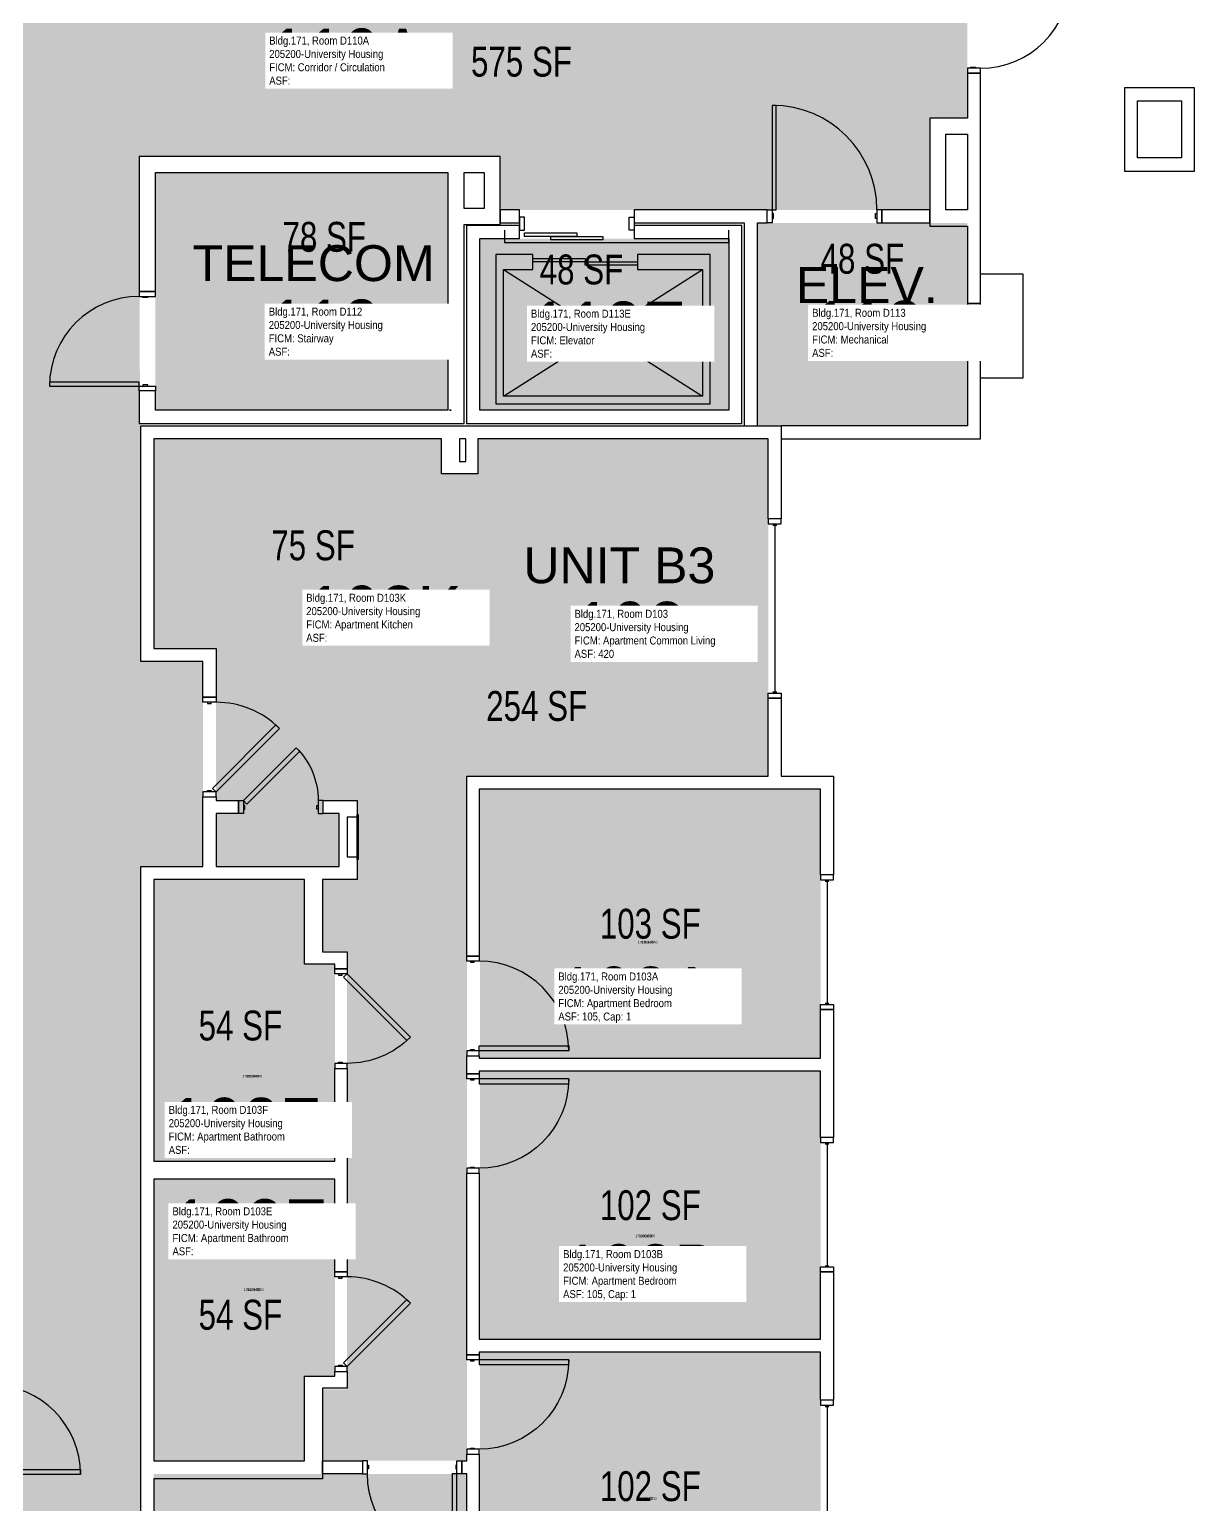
# Model space of a CAD drawing. Header units: inches. Extents: x -179 to 1729, y 245 to 1632.
# Drawn here: x 192 to 660, y 729 to 1321 of the extents above; entities that cross this region are included whole.
import ezdxf
from ezdxf.enums import TextEntityAlignment as Align

# ---------------------------------------------------------------- set-up
doc = ezdxf.new("R2010")
doc.units = ezdxf.units.IN
doc.header["$LTSCALE"] = 48
doc.header["$MEASUREMENT"] = 0
for name, color, linetype in [('A-DOOR', 2, 'Continuous'), ('A-GLAZ', 1, 'Continuous'), ('A-IDEN-RNUM', 7, 'Continuous'), ('A-IDEN-SNUM', 4, 'Continuous'), ('A-IDEN-VNUM', 4, 'Continuous'), ('A-MISC', 2, 'Continuous'), ('A-WALL', 5, 'Continuous'), ('AREA-TEXT', 3, 'Continuous'), ('Rooms-Category-Color', 7, 'Continuous'), ('Rooms-College-Color', 7, 'Continuous'), ('Rooms-Department-Color', 7, 'Continuous'), ('Rooms-Division-Color', 7, 'Continuous'), ('Rooms-Information', 7, 'Continuous')]:
    doc.layers.add(name, color=color, linetype=linetype)
doc.styles.add('CP_AREA', font='arial.ttf', dxfattribs={"height": 15})
doc.styles.add('CP_ROOMSNUMBER', font='arial.ttf', dxfattribs={"height": 1})
doc.styles.add('CP_ROOMVNUMBER', font='arial.ttf', dxfattribs={"width": 0.85, "height": 0.075})
doc.styles.get("Standard").update_dxf_attribs({"font": 'arial.ttf'})

msp = doc.modelspace()

# ---------------------------------------------------------------- hatches: boundary and pattern name
at = {"layer": 'Rooms-Category-Color', "true_color": 0xadadad}
for points in [[(553.46, 1248.87), (553.46, 1285.75), (568.58, 1285.75), (568.58, 1353.75), (348.73, 1353.75), (348.73, 1378.75), (266.41, 1378.75), (266.41, 1353.75), (176.62, 1353.75), (176.62, 1264.36), (151.63, 1264.36), (151.63, 1182.03), (176.62, 1182.03), (176.62, 594.37), (236.63, 594.37), (236.63, 985.16), (261.63, 985.16), (261.63, 1067.48), (236.63, 1067.48), (236, 1270.38), (381, 1270.38), (381, 1248.88)], [(360, 1168.38), (360, 1263.88), (242.5, 1263.88), (242.5, 1168.38)], [(484.25, 1243.62), (568.58, 1243.62), (568.58, 1162.13), (484.25, 1162.13)], [(372.75, 1168.37), (472.75, 1168.37), (472.75, 1237.37), (372.75, 1237.37)]]:
    msp.add_hatch(color=253, dxfattribs=at).paths.add_polyline_path(points)
at = {"layer": 'Rooms-Category-Color', "true_color": 0x728ef3}
for points in [[(241.87, 1072.73), (372, 1072.73), (372, 1142.87), (357.37, 1142.87), (357.37, 1156.87), (241.87, 1156.87)], [(372, 1156.87), (372, 1072.73), (266.88, 1072.73), (266.88, 1011.61), (275.83, 1011.61), (275.83, 1006.36), (266.88, 1006.36), (266.88, 985.16), (316.25, 985.16), (316.25, 1006.36), (309.83, 1006.36), (309.83, 1011.61), (323.5, 1011.61), (323.5, 979.91), (309.63, 979.91), (309.63, 951.16), (319.5, 951.16), (319.5, 775.12), (309.63, 775.12), (309.63, 746.37), (367.63, 746.37), (367.63, 1021.37), (488.63, 1021.37), (488.63, 1156.87)], [(509.63, 1016.12), (509.63, 908.12), (372.88, 908.12), (372.88, 1016.12)], [(241.87, 866.77), (314.63, 866.77), (314.63, 945.91), (302.38, 945.91), (302.38, 979.91), (241.87, 979.91)], [(509.63, 795.25), (372.88, 795.25), (372.88, 902.87), (509.63, 902.87)], [(241.87, 746.37), (302.38, 746.37), (302.38, 780.37), (314.63, 780.37), (314.63, 859.52), (241.87, 859.52)], [(372.88, 682.37), (509.63, 682.37), (509.63, 790), (372.88, 790)], [(241.87, 622.37), (367.63, 622.37), (367.63, 741.12), (241.87, 741.12)]]:
    msp.add_hatch(color=171, dxfattribs=at).paths.add_polyline_path(points)
at = {"layer": 'Rooms-College-Color', "true_color": 0xadadad}
for points in [[(553.46, 1248.87), (553.46, 1285.75), (568.58, 1285.75), (568.58, 1353.75), (348.73, 1353.75), (348.73, 1378.75), (266.41, 1378.75), (266.41, 1353.75), (176.62, 1353.75), (176.62, 1264.36), (151.63, 1264.36), (151.63, 1182.03), (176.62, 1182.03), (176.62, 594.37), (236.63, 594.37), (236.63, 985.16), (261.63, 985.16), (261.63, 1067.48), (236.63, 1067.48), (236, 1270.38), (381, 1270.38), (381, 1248.88)], [(360, 1168.38), (360, 1263.88), (242.5, 1263.88), (242.5, 1168.38)], [(484.25, 1243.62), (568.58, 1243.62), (568.58, 1162.13), (484.25, 1162.13)], [(372.75, 1168.37), (472.75, 1168.37), (472.75, 1237.37), (372.75, 1237.37)], [(241.87, 1072.73), (372, 1072.73), (372, 1142.87), (357.37, 1142.87), (357.37, 1156.87), (241.87, 1156.87)], [(372, 1156.87), (372, 1072.73), (266.88, 1072.73), (266.88, 1011.61), (275.83, 1011.61), (275.83, 1006.36), (266.88, 1006.36), (266.88, 985.16), (316.25, 985.16), (316.25, 1006.36), (309.83, 1006.36), (309.83, 1011.61), (323.5, 1011.61), (323.5, 979.91), (309.63, 979.91), (309.63, 951.16), (319.5, 951.16), (319.5, 775.12), (309.63, 775.12), (309.63, 746.37), (367.63, 746.37), (367.63, 1021.37), (488.63, 1021.37), (488.63, 1156.87)], [(509.63, 1016.12), (509.63, 908.12), (372.88, 908.12), (372.88, 1016.12)], [(241.87, 866.77), (314.63, 866.77), (314.63, 945.91), (302.38, 945.91), (302.38, 979.91), (241.87, 979.91)], [(509.63, 795.25), (372.88, 795.25), (372.88, 902.87), (509.63, 902.87)], [(241.87, 746.37), (302.38, 746.37), (302.38, 780.37), (314.63, 780.37), (314.63, 859.52), (241.87, 859.52)], [(372.88, 682.37), (509.63, 682.37), (509.63, 790), (372.88, 790)], [(241.87, 622.37), (367.63, 622.37), (367.63, 741.12), (241.87, 741.12)]]:
    msp.add_hatch(color=253, dxfattribs=at).paths.add_polyline_path(points)
at = {"layer": 'Rooms-Department-Color', "true_color": 0xacacac}
for points in [[(553.46, 1248.87), (553.46, 1285.75), (568.58, 1285.75), (568.58, 1353.75), (348.73, 1353.75), (348.73, 1378.75), (266.41, 1378.75), (266.41, 1353.75), (176.62, 1353.75), (176.62, 1264.36), (151.63, 1264.36), (151.63, 1182.03), (176.62, 1182.03), (176.62, 594.37), (236.63, 594.37), (236.63, 985.16), (261.63, 985.16), (261.63, 1067.48), (236.63, 1067.48), (236, 1270.38), (381, 1270.38), (381, 1248.88)], [(360, 1168.38), (360, 1263.88), (242.5, 1263.88), (242.5, 1168.38)], [(484.25, 1243.62), (568.58, 1243.62), (568.58, 1162.13), (484.25, 1162.13)], [(372.75, 1168.37), (472.75, 1168.37), (472.75, 1237.37), (372.75, 1237.37)]]:
    msp.add_hatch(color=253, dxfattribs=at).paths.add_polyline_path(points)
at = {"layer": 'Rooms-Department-Color', "true_color": 0x604aed}
for points in [[(241.87, 1072.73), (372, 1072.73), (372, 1142.87), (357.37, 1142.87), (357.37, 1156.87), (241.87, 1156.87)], [(372, 1156.87), (372, 1072.73), (266.88, 1072.73), (266.88, 1011.61), (275.83, 1011.61), (275.83, 1006.36), (266.88, 1006.36), (266.88, 985.16), (316.25, 985.16), (316.25, 1006.36), (309.83, 1006.36), (309.83, 1011.61), (323.5, 1011.61), (323.5, 979.91), (309.63, 979.91), (309.63, 951.16), (319.5, 951.16), (319.5, 775.12), (309.63, 775.12), (309.63, 746.37), (367.63, 746.37), (367.63, 1021.37), (488.63, 1021.37), (488.63, 1156.87)], [(509.63, 1016.12), (509.63, 908.12), (372.88, 908.12), (372.88, 1016.12)], [(241.87, 866.77), (314.63, 866.77), (314.63, 945.91), (302.38, 945.91), (302.38, 979.91), (241.87, 979.91)], [(509.63, 795.25), (372.88, 795.25), (372.88, 902.87), (509.63, 902.87)], [(241.87, 746.37), (302.38, 746.37), (302.38, 780.37), (314.63, 780.37), (314.63, 859.52), (241.87, 859.52)], [(372.88, 682.37), (509.63, 682.37), (509.63, 790), (372.88, 790)], [(241.87, 622.37), (367.63, 622.37), (367.63, 741.12), (241.87, 741.12)]]:
    msp.add_hatch(color=173, dxfattribs=at).paths.add_polyline_path(points)
at = {"layer": 'Rooms-Division-Color', "true_color": 0xadadad}
for points in [[(553.46, 1248.87), (553.46, 1285.75), (568.58, 1285.75), (568.58, 1353.75), (348.73, 1353.75), (348.73, 1378.75), (266.41, 1378.75), (266.41, 1353.75), (176.62, 1353.75), (176.62, 1264.36), (151.63, 1264.36), (151.63, 1182.03), (176.62, 1182.03), (176.62, 594.37), (236.63, 594.37), (236.63, 985.16), (261.63, 985.16), (261.63, 1067.48), (236.63, 1067.48), (236, 1270.38), (381, 1270.38), (381, 1248.88)], [(360, 1168.38), (360, 1263.88), (242.5, 1263.88), (242.5, 1168.38)], [(484.25, 1243.62), (568.58, 1243.62), (568.58, 1162.13), (484.25, 1162.13)], [(372.75, 1168.37), (472.75, 1168.37), (472.75, 1237.37), (372.75, 1237.37)]]:
    msp.add_hatch(color=253, dxfattribs=at).paths.add_polyline_path(points)
at = {"layer": 'Rooms-Division-Color', "true_color": 0x604aed}
for points in [[(241.87, 1072.73), (372, 1072.73), (372, 1142.87), (357.37, 1142.87), (357.37, 1156.87), (241.87, 1156.87)], [(372, 1156.87), (372, 1072.73), (266.88, 1072.73), (266.88, 1011.61), (275.83, 1011.61), (275.83, 1006.36), (266.88, 1006.36), (266.88, 985.16), (316.25, 985.16), (316.25, 1006.36), (309.83, 1006.36), (309.83, 1011.61), (323.5, 1011.61), (323.5, 979.91), (309.63, 979.91), (309.63, 951.16), (319.5, 951.16), (319.5, 775.12), (309.63, 775.12), (309.63, 746.37), (367.63, 746.37), (367.63, 1021.37), (488.63, 1021.37), (488.63, 1156.87)], [(509.63, 1016.12), (509.63, 908.12), (372.88, 908.12), (372.88, 1016.12)], [(241.87, 866.77), (314.63, 866.77), (314.63, 945.91), (302.38, 945.91), (302.38, 979.91), (241.87, 979.91)], [(509.63, 795.25), (372.88, 795.25), (372.88, 902.87), (509.63, 902.87)], [(241.87, 746.37), (302.38, 746.37), (302.38, 780.37), (314.63, 780.37), (314.63, 859.52), (241.87, 859.52)], [(372.88, 682.37), (509.63, 682.37), (509.63, 790), (372.88, 790)], [(241.87, 622.37), (367.63, 622.37), (367.63, 741.12), (241.87, 741.12)]]:
    msp.add_hatch(color=173, dxfattribs=at).paths.add_polyline_path(points)

# ---------------------------------------------------------------- linework, layer by layer
at = {"layer": 'A-DOOR'}
for p, q in [((568.58, 1305.75), (568.58, 1303.75)), ((573.83, 1305.75), (568.58, 1305.75)), ((568.58, 1303.75), (573.83, 1303.75)), ((569.83, 1305.75), (569.83, 1306.25)), ((569.83, 1306.25), (571.83, 1306.25)), ((571.83, 1305.75), (569.83, 1305.75)), ((571.83, 1306.25), (571.83, 1305.75)), ((573.83, 1303.75), (573.83, 1305.75)), ((491.75, 1290.87), (490.25, 1290.87)), ((490.25, 1290.87), (490.25, 1248.87)), ((491.75, 1248.87), (491.75, 1290.87)), ((390.75, 1246), (388.75, 1246)), ((388.75, 1246), (388.75, 1240.75)), ((390.75, 1240.75), (390.75, 1246)), ((432.75, 1246), (434.75, 1246)), ((432.75, 1240.75), (432.75, 1246)), ((434.75, 1246), (434.75, 1240.75)), ((488.25, 1243.62), (488.25, 1248.87)), ((488.25, 1248.87), (490.25, 1248.87)), ((490.25, 1248.87), (491.75, 1248.87)), ((490.25, 1248.87), (490.25, 1243.62)), ((490.75, 1247.37), (490.25, 1247.37)), ((490.25, 1247.37), (490.25, 1245.37)), ((490.25, 1245.37), (490.75, 1245.37)), ((490.75, 1245.37), (490.75, 1247.37)), ((531.75, 1245.37), (531.75, 1247.37)), ((531.75, 1247.37), (532.25, 1247.37)), ((532.25, 1245.37), (531.75, 1245.37)), ((534.25, 1248.87), (532.25, 1248.87)), ((532.25, 1248.87), (532.25, 1243.62)), ((532.25, 1247.37), (532.25, 1245.37)), ((534.25, 1243.62), (534.25, 1248.87)), ((382.75, 1240.75), (382.75, 1235.75)), ((388.75, 1240.75), (390.75, 1240.75)), ((434.75, 1240.75), (432.75, 1240.75)), ((472.75, 1235.75), (472.75, 1240.75)), ((490.25, 1243.62), (488.25, 1243.62)), ((532.25, 1243.62), (534.25, 1243.62)), ((382.75, 1235.75), (472.75, 1235.75)), ((394.15, 1228), (394.15, 1229.37)), ((394.15, 1229.37), (415.15, 1229.37)), ((415.15, 1228), (394.15, 1228)), ((415.15, 1229.37), (415.15, 1228)), ((415.15, 1226.62), (415.15, 1228)), ((415.15, 1228), (436.15, 1228)), ((436.15, 1226.62), (415.15, 1226.62)), ((436.15, 1228), (436.15, 1226.62)), ((242.5, 1216.13), (236, 1216.13)), ((236, 1216.13), (236, 1214.13)), ((242.5, 1214.13), (242.5, 1216.13)), ((236, 1214.13), (242.5, 1214.13)), ((237.5, 1213.63), (237.5, 1214.13)), ((237.5, 1214.13), (239.5, 1214.13)), ((239.5, 1213.63), (237.5, 1213.63)), ((239.5, 1214.13), (239.5, 1213.63)), ((236, 1179.63), (200, 1179.63)), ((200, 1179.63), (200, 1178.13)), ((236, 1178.13), (236, 1179.63)), ((200, 1178.13), (236, 1178.13)), ((236, 1176.13), (236, 1178.13)), ((236, 1178.13), (242.5, 1178.13)), ((242.5, 1176.13), (236, 1176.13)), ((239.5, 1178.63), (237.5, 1178.63)), ((237.5, 1178.63), (237.5, 1178.13)), ((237.5, 1178.13), (239.5, 1178.13)), ((239.5, 1178.13), (239.5, 1178.63)), ((242.5, 1178.13), (242.5, 1176.13))]:
    msp.add_line(p, q, dxfattribs=at)
for points in [[(390.75, 1238.25), (390.75, 1239.62), (411.75, 1239.62), (411.75, 1238.25)], [(401.25, 1236.87), (401.25, 1238.25), (422.25, 1238.25), (422.25, 1236.87)], [(261.63, 1051.09), (261.63, 1053.09), (266.88, 1053.09), (266.88, 1051.09)], [(263.38, 1051.09), (263.38, 1050.59), (264.88, 1050.59), (264.88, 1051.09)], [(266.88, 1015.09), (265.46, 1016.51), (290.92, 1041.96), (292.33, 1040.55)], [(277.88, 1011.61), (279.29, 1010.19), (300.5, 1031.41), (299.09, 1032.82)], [(261.63, 1015.09), (261.63, 1013.09), (266.88, 1013.09), (266.88, 1015.09)], [(263.38, 1015.09), (263.38, 1015.59), (264.88, 1015.59), (264.88, 1015.09)], [(277.88, 1006.36), (275.88, 1006.36), (275.88, 1011.61), (277.88, 1011.61)], [(277.88, 1008.11), (278.38, 1008.11), (278.38, 1009.61), (277.88, 1009.61)], [(307.88, 1008.11), (307.38, 1008.11), (307.38, 1009.61), (307.88, 1009.61)], [(307.88, 1006.36), (309.88, 1006.36), (309.88, 1011.61), (307.88, 1011.61)], [(367.63, 947.12), (367.63, 949.12), (372.5, 949.12), (372.5, 947.12)], [(314.63, 942.02), (314.63, 944.02), (319.5, 944.02), (319.5, 942.02)], [(369, 947.12), (369, 946.62), (370.5, 946.62), (370.5, 947.12)], [(316, 942.02), (316, 941.52), (317.5, 941.52), (317.5, 942.02)], [(319.5, 942.02), (318.09, 940.6), (343.54, 915.15), (344.96, 916.56)], [(372.5, 911.12), (372.5, 913.12), (408.5, 913.12), (408.5, 911.12)], [(367.63, 911.12), (367.63, 909.12), (372.5, 909.12), (372.5, 911.12)], [(369, 911.12), (369, 911.62), (370.5, 911.62), (370.5, 911.12)], [(314.63, 906.02), (314.63, 904.02), (319.5, 904.02), (319.5, 906.02)], [(316, 906.02), (316, 906.52), (317.5, 906.52), (317.5, 906.02)], [(367.63, 899.87), (367.63, 901.87), (372.5, 901.87), (372.5, 899.87)], [(369, 899.87), (369, 899.37), (370.5, 899.37), (370.5, 899.87)], [(372.5, 899.87), (372.5, 897.87), (408.5, 897.87), (408.5, 899.87)], [(367.63, 863.87), (367.63, 861.87), (372.5, 861.87), (372.5, 863.87)], [(369, 863.87), (369, 864.37), (370.5, 864.37), (370.5, 863.87)], [(314.63, 820.27), (314.63, 822.27), (319.5, 822.27), (319.5, 820.27)], [(316, 820.27), (316, 819.77), (317.5, 819.77), (317.5, 820.27)], [(319.5, 784.27), (318.09, 785.68), (343.54, 811.14), (344.96, 809.72)], [(367.63, 787), (367.63, 789), (372.5, 789), (372.5, 787)], [(314.63, 784.27), (314.63, 782.27), (319.5, 782.27), (319.5, 784.27)], [(316, 784.27), (316, 784.77), (317.5, 784.77), (317.5, 784.27)], [(369, 787), (369, 786.5), (370.5, 786.5), (370.5, 787)], [(372.5, 787), (372.5, 785), (408.5, 785), (408.5, 787)], [(367.63, 751), (367.63, 749), (372.5, 749), (372.5, 751)], [(369, 751), (369, 751.5), (370.5, 751.5), (370.5, 751)], [(176.5, 740.87), (176.5, 742.87), (212.5, 742.87), (212.5, 740.87)], [(327.63, 746.37), (325.63, 746.37), (325.63, 741.12), (327.63, 741.12)], [(327.63, 744.62), (328.13, 744.62), (328.13, 743.12), (327.63, 743.12)], [(363.63, 741.12), (361.63, 741.12), (361.63, 705.12), (363.63, 705.12)], [(363.63, 744.62), (363.13, 744.62), (363.13, 743.12), (363.63, 743.12)], [(363.63, 746.37), (365.63, 746.37), (365.63, 741.12), (363.63, 741.12)]]:
    msp.add_lwpolyline(points, close=True, dxfattribs=at)
for centre, radius, start, end in [((573.83, 1341.75), 36, 270, 0), ((490.25, 1248.87), 42, 0, 90), ((236, 1178.13), 36, 90, 180), ((266.88, 1015.09), 36, 45, 90), ((372.5, 911.12), 36, 0, 90), ((319.5, 784.27), 36, 45, 90), ((176.5, 740.87), 36, 360, 90)]:
    msp.add_arc(centre, radius, start, end, dxfattribs=at)
at = {"layer": 'A-DOOR', "extrusion": (0, 0, -1)}
for centre, radius, start, end in [((-277.88, 1011.61), 30, 135, 180), ((-319.5, 942.02), 36, 225, 270), ((-372.5, 899.87), 36, 180, 270), ((-372.5, 787), 36, 180, 270), ((-363.63, 741.12), 36, 270, 0)]:
    msp.add_arc(centre, radius, start, end, dxfattribs=at)
at = {"layer": 'A-GLAZ'}
for p, q in [((573.83, 1223.25), (590.83, 1223.25)), ((590.83, 1223.25), (590.83, 1181.25)), ((573.83, 1211.25), (568.58, 1211.25)), ((568.58, 1211.25), (568.58, 1209.25)), ((568.58, 1209.25), (573.83, 1209.25)), ((573.83, 1209.25), (573.83, 1211.25)), ((568.58, 1193.25), (568.58, 1195.25)), ((568.58, 1195.25), (573.83, 1195.25)), ((573.83, 1193.25), (568.58, 1193.25)), ((573.83, 1195.25), (573.83, 1193.25)), ((590.83, 1181.25), (573.83, 1181.25)), ((490.5, 1122.25), (492, 1122.25)), ((491.25, 1122.25), (491.25, 1055.25)), ((490.5, 1055.25), (492, 1055.25)), ((511.5, 979.22), (513, 979.22)), ((512.25, 979.22), (512.25, 930.22)), ((511.5, 930.22), (513, 930.22)), ((511.5, 873.75), (513, 873.75)), ((512.25, 873.75), (512.25, 824.75)), ((511.5, 824.75), (513, 824.75)), ((511.5, 768.22), (513, 768.22)), ((512.25, 768.22), (512.25, 719.22))]:
    msp.add_line(p, q, dxfattribs=at)
for points in [[(493.87, 1122.75), (493.87, 1124.75), (488.63, 1124.75), (488.63, 1122.75)], [(493.87, 1054.75), (493.87, 1052.75), (488.63, 1052.75), (488.63, 1054.75)], [(514.88, 979.72), (514.88, 981.72), (509.63, 981.72), (509.63, 979.72)], [(514.88, 929.72), (514.88, 927.72), (509.63, 927.72), (509.63, 929.72)], [(514.88, 874.25), (514.88, 876.25), (509.63, 876.25), (509.63, 874.25)], [(514.88, 824.25), (514.88, 822.25), (509.63, 822.25), (509.63, 824.25)], [(514.88, 768.72), (514.88, 770.72), (509.63, 770.72), (509.63, 768.72)]]:
    msp.add_lwpolyline(points, close=True, dxfattribs=at)
at = {"layer": 'A-MISC'}
for points in [[(323.5, 988.95), (323.5, 1004.95), (319.5, 1004.95), (319.5, 988.95)], [(323.5, 1004.95), (323.5, 1005.95), (323.63, 1005.95), (323.75, 1005.95), (324, 1005.95), (324, 988.95), (324, 987.95), (323.5, 987.95)]]:
    msp.add_lwpolyline(points, close=True, dxfattribs=at)
at = {"layer": 'A-WALL'}
for p, q in [((573.83, 1303.75), (568.58, 1303.75)), ((568.58, 1303.75), (568.58, 1285.75)), ((573.83, 1211.25), (573.83, 1303.75)), ((631.62, 1297.88), (631.62, 1264.5)), ((659.78, 1297.88), (631.62, 1297.88)), ((659.78, 1264.5), (659.78, 1297.88)), ((636.87, 1269.75), (636.87, 1292.63)), ((636.87, 1292.63), (654.53, 1292.63)), ((654.53, 1292.63), (654.53, 1269.75)), ((553.46, 1285.75), (553.46, 1242.37)), ((568.58, 1285.75), (553.46, 1285.75)), ((559.96, 1248.87), (559.96, 1279.25)), ((559.96, 1279.25), (568.58, 1279.25)), ((568.58, 1279.25), (568.58, 1248.87)), ((381, 1270.38), (236, 1270.38)), ((236, 1270.38), (236, 1216.13)), ((381, 1243), (381, 1270.38)), ((654.53, 1269.75), (636.87, 1269.75)), ((242.5, 1263.88), (360, 1263.88)), ((242.5, 1216.13), (242.5, 1263.88)), ((360, 1263.88), (360, 1168.38)), ((366.5, 1263.88), (374.5, 1263.88)), ((366.5, 1249.5), (366.5, 1263.88)), ((374.5, 1263.88), (374.5, 1249.5)), ((631.62, 1264.5), (659.78, 1264.5)), ((374.5, 1249.5), (366.5, 1249.5)), ((388.75, 1248.87), (381, 1248.88)), ((381, 1248.88), (381, 1243.63)), ((388.75, 1243.62), (388.75, 1248.87)), ((488.25, 1248.87), (434.75, 1248.87)), ((434.75, 1248.87), (434.75, 1243.62)), ((488.25, 1243.62), (488.25, 1248.87)), ((553.46, 1248.87), (534.25, 1248.87)), ((534.25, 1248.87), (534.25, 1243.62)), ((553.46, 1243.62), (553.46, 1248.87)), ((568.58, 1248.87), (559.96, 1248.87)), ((366.5, 1163.13), (366.5, 1243)), ((366.5, 1243), (381, 1243)), ((388.75, 1242.62), (367.5, 1242.62)), ((367.5, 1242.62), (367.5, 1163.12)), ((381, 1243.63), (388.75, 1243.62)), ((388.75, 1237.37), (388.75, 1242.62)), ((434.75, 1243.62), (479, 1243.62)), ((478, 1242.62), (434.75, 1242.62)), ((434.75, 1242.62), (434.75, 1237.37)), ((478, 1163.12), (478, 1242.62)), ((479, 1243.62), (479, 1162.12)), ((484.25, 1243.62), (488.25, 1243.62)), ((484.25, 1162.12), (484.25, 1243.62)), ((534.25, 1243.62), (553.46, 1243.62)), ((553.46, 1242.37), (568.58, 1242.37)), ((568.58, 1242.37), (568.58, 1211.25)), ((372.75, 1237.37), (388.75, 1237.37)), ((372.75, 1168.37), (372.75, 1237.37)), ((434.75, 1237.37), (472.75, 1237.37)), ((472.75, 1237.37), (472.75, 1168.37)), ((394.15, 1231), (379.26, 1231)), ((379.26, 1231), (379.26, 1171.01)), ((394.15, 1225), (394.15, 1231)), ((436.15, 1231), (436.15, 1225)), ((465.26, 1231), (436.15, 1231)), ((465.26, 1174.01), (465.26, 1231)), ((382.26, 1225), (394.15, 1225)), ((382.26, 1174.01), (382.26, 1225)), ((382.26, 1225), (462.26, 1174)), ((382.26, 1174), (462.26, 1225)), ((436.15, 1225), (462.26, 1225)), ((462.26, 1225), (462.26, 1174.01)), ((236, 1216.13), (242.5, 1216.13)), ((568.58, 1211.25), (573.83, 1211.25)), ((573.83, 1193.25), (568.58, 1193.25)), ((568.58, 1193.25), (568.58, 1162.13)), ((573.83, 1156.88), (573.83, 1193.25)), ((236, 1176.13), (236, 1163.13)), ((242.5, 1176.13), (236, 1176.13)), ((242.5, 1168.38), (242.5, 1176.13)), ((462.26, 1174.01), (382.26, 1174.01)), ((465.27, 1174.01), (465.26, 1174.01)), ((465.27, 1171.01), (465.27, 1174.01)), ((360, 1168.38), (242.5, 1168.38)), ((360.62, 1168.38), (361.25, 1168.38)), ((361.25, 1168.38), (360.62, 1168.38)), ((472.75, 1168.37), (372.75, 1168.37)), ((379.26, 1171.01), (462.26, 1171.01)), ((462.26, 1171.01), (462.26, 1171)), ((462.26, 1171), (465.26, 1171)), ((465.26, 1171.01), (465.27, 1171.01)), ((465.26, 1171), (465.26, 1171.01)), ((236, 1163.13), (366.5, 1163.13)), ((236.63, 1067.48), (236.63, 1162.12)), ((236.63, 1162.12), (493.87, 1162.12)), ((367.5, 1163.12), (478, 1163.12)), ((479, 1162.12), (484.25, 1162.12)), ((568.58, 1162.13), (493.87, 1162.13)), ((493.87, 1162.13), (493.87, 1156.88)), ((493.87, 1162.12), (493.87, 1124.75)), ((241.87, 1156.87), (241.87, 1072.73)), ((357.37, 1156.87), (241.87, 1156.87)), ((357.37, 1142.87), (357.37, 1156.87)), ((367.13, 1156.87), (364.63, 1156.87)), ((364.63, 1156.87), (364.63, 1147.75)), ((367.13, 1147.75), (367.13, 1156.87)), ((488.63, 1156.87), (372, 1156.87)), ((372, 1156.87), (372, 1142.87)), ((488.63, 1124.75), (488.63, 1156.87)), ((493.87, 1156.88), (573.83, 1156.88)), ((364.63, 1147.75), (367.13, 1147.75)), ((372, 1142.87), (357.37, 1142.87)), ((493.87, 1124.75), (488.63, 1124.75)), ((241.87, 1072.73), (266.88, 1072.73)), ((266.88, 1072.73), (266.88, 1053.09)), ((261.63, 1067.48), (236.63, 1067.48)), ((261.63, 1053.09), (261.63, 1067.48)), ((266.88, 1053.09), (261.63, 1053.09)), ((488.63, 1021.37), (488.63, 1052.75)), ((488.63, 1052.75), (493.87, 1052.75)), ((493.87, 1052.75), (493.87, 1021.37)), ((367.63, 1021.37), (488.63, 1021.37)), ((367.63, 949.12), (367.63, 1021.37)), ((493.87, 1021.37), (514.88, 1021.37)), ((514.88, 1021.37), (514.88, 981.72)), ((509.63, 1016.12), (372.5, 1016.12)), ((372.5, 1016.12), (372.5, 949.12)), ((509.63, 981.72), (509.63, 1016.12)), ((261.63, 985.16), (261.63, 1013.09)), ((261.63, 1013.09), (266.88, 1013.09)), ((266.88, 1013.09), (266.88, 1011.61)), ((266.88, 1011.61), (275.88, 1011.61)), ((275.88, 1011.61), (275.88, 1006.36)), ((309.88, 1011.61), (323.5, 1011.61)), ((309.88, 1006.36), (309.88, 1011.61)), ((323.5, 1011.61), (323.5, 979.91)), ((275.88, 1006.36), (266.88, 1006.36)), ((266.88, 1006.36), (266.88, 985.16)), ((316.25, 1006.36), (309.88, 1006.36)), ((316.25, 985.16), (316.25, 1006.36)), ((236.63, 745.75), (236.63, 985.16)), ((236.63, 985.16), (261.63, 985.16)), ((266.88, 985.16), (316.25, 985.16)), ((241.87, 979.91), (241.87, 866.77)), ((302.38, 979.91), (241.87, 979.91)), ((302.38, 945.91), (302.38, 979.91)), ((309.63, 979.91), (309.63, 950.78)), ((323.5, 979.91), (309.63, 979.91)), ((514.88, 981.72), (509.63, 981.72)), ((309.63, 950.78), (319.5, 950.78)), ((319.5, 950.78), (319.5, 944.02)), ((372.5, 949.12), (367.63, 949.12)), ((314.63, 945.91), (302.38, 945.91)), ((314.63, 944.02), (314.63, 945.91)), ((319.5, 944.02), (314.63, 944.02)), ((509.63, 908.12), (509.63, 927.72)), ((509.63, 927.72), (514.88, 927.72)), ((514.88, 927.72), (514.88, 876.25)), ((367.63, 901.87), (367.63, 909.12)), ((367.63, 909.12), (372.5, 909.12)), ((372.5, 909.12), (372.5, 908.12)), ((372.5, 908.12), (509.63, 908.12)), ((314.63, 866.77), (314.63, 904.02)), ((314.63, 904.02), (319.5, 904.02)), ((319.5, 904.02), (319.5, 822.27)), ((372.5, 901.87), (367.63, 901.87)), ((509.63, 902.87), (372.5, 902.87)), ((372.5, 902.87), (372.5, 901.87)), ((509.63, 876.25), (509.63, 902.87)), ((514.88, 876.25), (509.63, 876.25)), ((241.87, 866.77), (314.63, 866.77)), ((314.63, 859.52), (241.87, 859.52)), ((241.87, 859.52), (241.87, 746.37)), ((314.63, 822.27), (314.63, 859.52)), ((367.63, 789), (367.63, 861.87)), ((367.63, 861.87), (372.5, 861.87)), ((372.5, 861.87), (372.5, 795.25)), ((319.5, 822.27), (314.63, 822.27)), ((509.63, 795.25), (509.63, 822.25)), ((509.63, 822.25), (514.88, 822.25)), ((514.88, 822.25), (514.88, 770.72)), ((372.5, 795.25), (509.63, 795.25)), ((372.5, 789), (367.63, 789)), ((509.63, 790), (372.5, 790)), ((372.5, 790), (372.5, 789)), ((509.63, 770.72), (509.63, 790)), ((314.63, 780.37), (314.63, 782.27)), ((314.63, 782.27), (319.5, 782.27)), ((319.5, 782.27), (319.5, 775.5)), ((302.38, 780.37), (314.63, 780.37)), ((302.38, 746.37), (302.38, 780.37)), ((319.5, 775.5), (309.63, 775.5)), ((309.63, 775.5), (309.63, 739.12)), ((514.88, 770.72), (509.63, 770.72)), ((367.63, 746.37), (367.63, 749)), ((367.63, 749), (372.5, 749)), ((372.5, 749), (372.5, 682.37)), ((236.63, 617.12), (236.63, 745.75)), ((241.87, 746.37), (302.38, 746.37)), ((309.63, 746.37), (325.63, 746.37)), ((309.63, 741.12), (309.63, 746.37)), ((325.63, 741.12), (309.63, 741.12)), ((325.63, 746.37), (325.63, 741.12)), ((365.63, 746.37), (367.63, 746.37)), ((365.63, 741.12), (365.63, 746.37)), ((367.63, 741.12), (365.63, 741.12)), ((367.63, 677.75), (367.63, 741.12)), ((241.87, 739.12), (241.87, 622.37)), ((309.63, 739.12), (241.87, 739.12))]:
    msp.add_line(p, q, dxfattribs=at)

# ---------------------------------------------------------------- texts
at = {"layer": 'A-IDEN-RNUM', "style": 'CP_ROOMSNUMBER', "width": 0.85}
for s, p in [('0110-A0', (315.09, 1311.05)), ('0112-00', (293.45, 1204.07)), ('0113-E0', (419.97, 1197.57)), ('0113-00', (530.24, 1196.23)), ('0103-K0', (324.37, 1086.4)), ('0103-00', (432, 1078.66)), ('0103-A0', (440.17, 954.25)), ('0103-F0', (281.38, 900.38)), ('0103-B0', (439.2, 836.2)), ('0103-E0', (281.98, 814.63)), ('0103-C0', (439.72, 730.7))]:
    msp.add_text(s, height=1, dxfattribs=at).set_placement(p, align=Align.CENTER)
at = {"layer": 'A-IDEN-SNUM', "style": 'CP_ROOMSNUMBER', "width": 0.85}
for s, p in [('1710D110A0', (315.09, 1311.05)), ('1710D11200', (293.45, 1204.07)), ('1710D113E0', (419.97, 1197.57)), ('1710D11300', (530.24, 1196.23)), ('1710D103K0', (324.37, 1086.4)), ('1710D10300', (432, 1078.66)), ('1710D103A0', (440.17, 954.25)), ('1710D103F0', (281.38, 900.38)), ('1710D103B0', (439.2, 836.2)), ('1710D103E0', (281.98, 814.63)), ('1710D103C0', (439.72, 730.7))]:
    msp.add_text(s, height=1, dxfattribs=at).set_placement(p, align=Align.CENTER)
at = {"layer": 'A-IDEN-VNUM', "style": 'CP_ROOMVNUMBER', "width": 0.85}
for s, p in [('110A', (288.23, 1299.16)), ('112', (288.04, 1190.28)), ('113E', (393.34, 1189.47)), ('113', (506.25, 1189.8)), ('103K', (303.09, 1075.33)), ('103', (410.82, 1068.89)), ('103A', (404.32, 922.28)), ('103F', (247.86, 869.63)), ('103E', (249.37, 828.87)), ('103B', (406.25, 810.76))]:
    msp.add_text(s, height=22.5, dxfattribs=at).set_placement(p)
at = {"layer": 'A-MISC'}
for s, p in [('TELECOM', (306.04, 1220.28)), ('UNIT B3', (428.82, 1098.89))]:
    msp.add_text(s, height=14.4, dxfattribs=at).set_placement(p, align=Align.CENTER)
at = {"layer": 'A-MISC', "extrusion": (0, 0, -1), "text_generation_flag": 2}
msp.add_text('ELEV.', height=14.4, dxfattribs=at).set_placement((-528.2, 1211.51), align=Align.CENTER)
at = {"layer": 'AREA-TEXT', "style": 'CP_AREA', "width": 0.75}
for s, p in [('575 SF', (389.52, 1308.43)), ('78 SF', (310.33, 1238.05)), ('48 SF', (526.41, 1229.25)), ('48 SF', (413.61, 1224.94)), ('75 SF', (305.84, 1114.14)), ('254 SF', (395.63, 1049.61)), ('103 SF', (441.25, 962.13)), ('54 SF', (276.64, 921.23)), ('102 SF', (441.25, 849.06)), ('54 SF', (276.64, 805.05)), ('102 SF', (441.25, 736.19))]:
    msp.add_text(s, height=12, dxfattribs=at).set_placement(p, align=Align.MIDDLE_CENTER)

# ---------------------------------------------------------------- next in the draw order: texts
at = {"layer": 'Rooms-Information', "char_height": 3.2143, "width": 72, "attachment_point": 7, "style": 'CP_ROOMVNUMBER', "bg_fill": 3, "box_fill_scale": 1.5, "bg_fill_color": 256, "bg_fill_true_color": 13158600, "bg_fill_transparency": 0}
for s, insert in [('Bldg.171, Room D110A^M^J205200-University Housing^M^JFICM: Corridor / Circulation^M^JASF: ', (288.23, 1299.16)), ('Bldg.171, Room D112^M^J205200-University Housing^M^JFICM: Stairway^M^JASF: ', (288.04, 1190.28)), ('Bldg.171, Room D113E^M^J205200-University Housing^M^JFICM: Elevator^M^JASF: ', (393.34, 1189.47)), ('Bldg.171, Room D113^M^J205200-University Housing^M^JFICM: Mechanical^M^JASF: ', (506.25, 1189.8)), ('Bldg.171, Room D103K^M^J205200-University Housing^M^JFICM: Apartment Kitchen^M^JASF: ', (303.09, 1075.33)), ('Bldg.171, Room D103^M^J205200-University Housing^M^JFICM: Apartment Common Living^M^JASF: 420', (410.82, 1068.89)), ('Bldg.171, Room D103A^M^J205200-University Housing^M^JFICM: Apartment Bedroom^M^JASF: 105, Cap: 1', (404.32, 922.28)), ('Bldg.171, Room D103F^M^J205200-University Housing^M^JFICM: Apartment Bathroom^M^JASF: ', (247.86, 869.63)), ('Bldg.171, Room D103E^M^J205200-University Housing^M^JFICM: Apartment Bathroom^M^JASF: ', (249.37, 828.87)), ('Bldg.171, Room D103B^M^J205200-University Housing^M^JFICM: Apartment Bedroom^M^JASF: 105, Cap: 1', (406.25, 810.76))]:
    msp.add_mtext(s, dxfattribs=dict(at, insert=insert))

doc.saveas('drawing.dxf')
